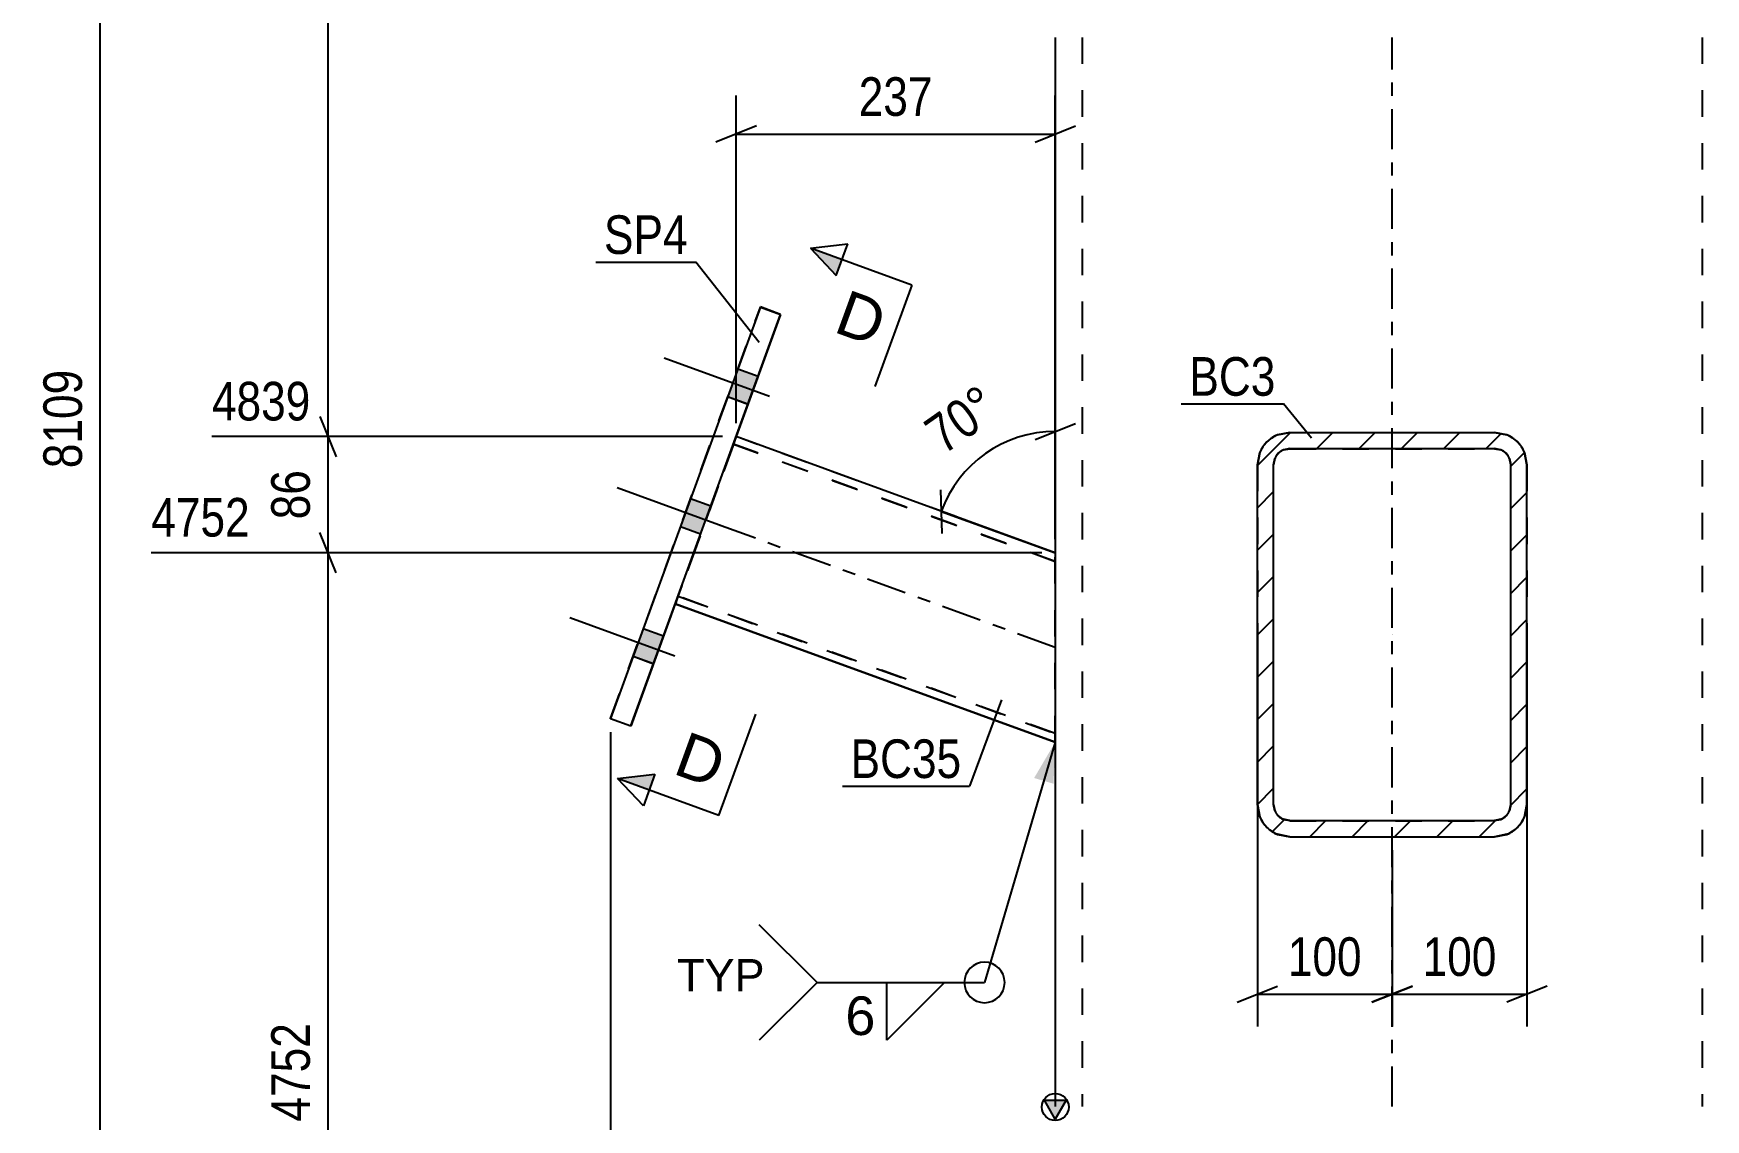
# Model space of a CAD drawing. Header units: millimetres. Extents: x 0 to 594, y 0 to 420.
# Drawn here: x 232.4 to 356.5, y 228.2 to 308.8 of the extents above; entities that cross this region are included whole.
import ezdxf

# ---------------------------------------------------------------- set-up
doc = ezdxf.new("R2010")
doc.units = ezdxf.units.MM
doc.linetypes.add('DXK_LINE_DOT2', pattern=[3.9198, 1.9599, -1.9599])
doc.linetypes.add('DXK_LINE_DOT3', pattern=[5.918699999999999, 2.979, -0.9799, 0.9799, -0.9799])
doc.styles.add('Arial', font='arial.ttf', dxfattribs={"height": 0.2})
doc.styles.add('Arial Narrow', font='ARIALN.TTF', dxfattribs={"height": 0.2})

# ---------------------------------------------------------------- blocks, each defined once
blk = doc.blocks.new('Part-681868478-3779 - 3631')
at = {"color": 2, "linetype": 'Continuous'}
for p, q in [((286.3400449907521, 288.486531099726), (275.2243905372188, 257.9465213647583)), ((276.7278987341413, 257.3992891550738), (287.8435531876746, 287.9392988900415)), ((287.8435876376059, 287.9333177605347), (284.5443710679216, 278.8687946973969)), ((287.8435531876746, 287.9392988900415), (286.3400449907521, 288.486531099726)), ((287.8416349195795, 287.9340284917448), (287.8435876376059, 287.9333177605347)), ((287.8435531876746, 287.9392988900415), (287.8435876376059, 287.9333177605347)), ((280.0297052590673, 266.4648522818688), (276.7279331840725, 257.393308025567)), ((275.2243905372188, 257.9465213647583), (276.7278987341413, 257.3992891550738)), ((275.2243905372188, 257.9465213647583), (275.22442498715, 257.9405402352514)), ((275.22442498715, 257.9405402352514), (275.2263432552451, 257.945810633548)), ((276.7279331840725, 257.393308025567), (275.22442498715, 257.9405402352514)), ((276.7278987341413, 257.3992891550738), (276.7279331840725, 257.393308025567))]:
    blk.add_line(p, q, dxfattribs=at)
at = {"color": 7, "linetype": 'DXK_LINE_DOT2'}
for p, q in [((275.2263432552451, 257.945810633548), (286.3400794406834, 288.4805499702192)), ((286.3400449907521, 288.486531099726), (286.3400794406834, 288.4805499702192)), ((286.3400794406834, 288.4805499702192), (287.8416349195795, 287.9340284917448)), ((284.5443710679216, 278.8687946973969), (280.0297052590673, 266.4648522818688))]:
    blk.add_line(p, q, dxfattribs=at)
blk = doc.blocks.new('Part-681868478-3663 - 3631')
at = {"linetype": 'Continuous'}
blk.add_hatch(color=2, dxfattribs=at).paths.add_polyline_path([(308.2188634819036, 228.2313309335351), (307.4188634699827, 229.6313309096932), (309.0188634938245, 229.6313309096932)])
at = {"color": 2, "linetype": 'Continuous'}
for p, q in [((308.2188634819036, 308.4829551289355), (308.2188634819036, 229.1687115316808)), ((308.2188634819036, 228.2313309335351), (307.4188634699827, 229.6313309096932)), ((307.4188634699827, 229.6313309096932), (309.0188634938245, 229.6313309096932)), ((309.0188634938245, 229.6313309096932), (308.2188634819036, 228.2313309335351))]:
    blk.add_line(p, q, dxfattribs=at)
at = {"color": 7, "linetype": 'DXK_LINE_DOT2'}
for p, q in [((310.2188634819036, 308.4829551289355), (310.2188634819036, 229.1687115316808)), ((356.2188634819036, 308.4829551289355), (356.2188634819036, 229.1687115316808))]:
    blk.add_line(p, q, dxfattribs=at)
at = {"color": 7, "linetype": 'DXK_LINE_DOT3'}
blk.add_line((333.2188634819036, 229.1687115316808), (333.2188634819036, 308.4829551289355), dxfattribs=at)
at = {"color": 2, "linetype": 'Continuous'}
blk.add_circle((308.2188634819036, 229.1313309096932), 1, dxfattribs=at)
blk = doc.blocks.new('Bolt-681868478-3780 - 3631')
at = {"linetype": 'Continuous'}
for points in [[(285.4152165692642, 281.2663771417054), (286.1676608819313, 283.3337009083988), (284.6641526848968, 283.8809331181239), (283.9117083722297, 281.8136093514306)], [(285.4152274342429, 281.2644907854764), (286.16767174691, 283.3318145521697), (284.6641635498755, 283.8790467618949), (283.9117192372083, 281.8117229952015)], [(285.4152382992208, 281.2626044292473), (286.167682611888, 283.3299281959406), (284.6641744148534, 283.8771604056658), (283.9117301021863, 281.8098366389725)], [(281.9095101646883, 271.6345279176003), (282.6619544773554, 273.7018516842936), (281.1584462803209, 274.2490838940189), (280.4060019676538, 272.1817601273256)], [(281.9095318946449, 271.6307552051421), (282.6619762073121, 273.6980789718355), (281.1584680102775, 274.2453111815607), (280.4060236976104, 272.1779874148674)], [(278.4038037601124, 262.0026786934952), (279.1562480727795, 264.0700024601886), (277.652739875745, 264.6172346699137), (276.9002955630779, 262.5499109032204)], [(278.4038146250911, 262.0007923372661), (279.1562589377582, 264.0681161039595), (277.6527507407237, 264.6153483136846), (276.9003064280565, 262.5480245469913)], [(278.403825490069, 261.9989059810371), (279.1562698027362, 264.0662297477304), (277.6527616057016, 264.6134619574556), (276.9003172930345, 262.5461381907622)]]:
    blk.add_hatch(color=1, dxfattribs=at).paths.add_polyline_path(points)
at = {"color": 1, "linetype": 'Continuous'}
for p, q in [((287.0130391370388, 281.8554128541577), (279.2135903654972, 284.6941799419012)), ((287.0130500020175, 281.8535264979287), (279.2136012304758, 284.6922935856721)), ((287.0130608669954, 281.8516401416996), (279.2136120954538, 284.6904072294431)), ((286.1676608819313, 283.3337009083988), (284.6641526848968, 283.8809331181239)), ((286.16767174691, 283.3318145521697), (284.6641635498755, 283.8790467618949)), ((286.167682611888, 283.3299281959406), (284.6641744148534, 283.8771604056658)), ((285.4152165692642, 281.2663771417054), (283.9117083722297, 281.8136093514306)), ((285.4152274342429, 281.2644907854764), (283.9117192372083, 281.8117229952015)), ((285.4152382992208, 281.2626044292473), (283.9117301021863, 281.8098366389725)), ((283.5073327324629, 272.2235636300526), (275.7078839609213, 275.0623307177962)), ((283.5073544624195, 272.2197909175944), (275.7079056908779, 275.058558005338)), ((282.6619544773554, 273.7018516842936), (281.1584462803209, 274.2490838940189)), ((282.6619762073121, 273.6980789718355), (281.1584680102775, 274.2453111815607)), ((281.9095101646883, 271.6345279176003), (280.4060019676538, 272.1817601273256)), ((281.9095318946449, 271.6307552051421), (280.4060236976104, 272.1779874148674)), ((280.001626327887, 262.5917144059475), (272.2021775563454, 265.430481493691)), ((280.0016371928657, 262.5898280497184), (272.202188421324, 265.4285951374619)), ((280.0016480578436, 262.5879416934894), (272.202199286302, 265.4267087812328)), ((279.1562480727795, 264.0700024601886), (277.652739875745, 264.6172346699137)), ((279.1562589377582, 264.0681161039595), (277.6527507407237, 264.6153483136846)), ((279.1562698027362, 264.0662297477304), (277.6527616057016, 264.6134619574556)), ((278.4038037601124, 262.0026786934952), (276.9002955630779, 262.5499109032204)), ((278.4038146250911, 262.0007923372661), (276.9003064280565, 262.5480245469913)), ((278.403825490069, 261.9989059810371), (276.9003172930345, 262.5461381907622))]:
    blk.add_line(p, q, dxfattribs=at)
blk = doc.blocks.new('Part-681868478-3746 - 3631')
at = {"color": 7, "linetype": 'DXK_LINE_DOT2'}
for p, q in [((325.6178636342707, 279.172067466875), (324.6994233965945, 278.989378347996)), ((325.6178636342707, 279.172067466875), (340.8178636342707, 279.172067466875)), ((325.6178636342707, 279.1687120380584), (325.6178636342707, 279.172067466875)), ((340.8178636342707, 279.172067466875), (340.8178636342707, 279.1687120380584)), ((341.736303871947, 278.989378347996), (340.8178636342707, 279.172067466875)), ((325.1586435154326, 277.880722927757), (325.6178636342707, 277.9720674871967)), ((325.6178636342707, 277.9687120178032), (325.6178636342707, 277.9720674871967)), ((325.6178636342707, 277.9720674871967), (340.8178636342707, 277.9720674871967)), ((340.8178636342707, 277.9687120178032), (340.8178636342707, 277.9720674871967)), ((340.8178636342707, 277.9720674871967), (341.2770837531088, 277.880722927757)), ((323.4005527562438, 277.6905077296412), (323.2178636342707, 276.772067507518)), ((323.2178636342707, 276.772067507518), (323.2178636342707, 251.5687115721908)), ((324.4178636342707, 276.772067507518), (324.5092081952569, 277.23128761858)), ((324.4178636342707, 276.7687119975476), (324.4178636342707, 276.772067507518)), ((324.4178636342707, 251.5720679342726), (324.4178636342707, 276.772067507518)), ((324.5092081952569, 277.2279321241376), (324.5092081952569, 277.23128761858)), ((341.9265190732845, 277.2279321241376), (341.9265190732845, 277.23128761858)), ((341.9265190732845, 277.23128761858), (342.0178636342707, 276.772067507518)), ((342.0178636342707, 276.7687119975476), (342.0178636342707, 276.772067507518)), ((342.0178636342707, 251.5720679342726), (342.0178636342707, 276.772067507518)), ((343.2178636342707, 276.772067507518), (343.0351745122976, 277.6905077296412)), ((343.2178636342707, 276.772067507518), (343.2178636342707, 251.5687115721908)), ((323.2178636342707, 251.5720679342726), (323.4005527562438, 250.6536277121502)), ((323.4005527562438, 250.650271319012), (323.4005527562438, 250.6536277121502)), ((324.4178636342707, 251.5687115721908), (324.4178636342707, 251.5720679342726)), ((324.5092081952569, 251.1128478232114), (324.4178636342707, 251.5720679342726)), ((342.0178636342707, 251.5720679342726), (341.9265190732845, 251.1128478232114)), ((342.0178636342707, 251.5687115721908), (342.0178636342707, 251.5720679342726)), ((343.0351745122976, 250.6536277121502), (343.2178636342707, 251.5720679342726)), ((343.0351745122976, 250.650271319012), (343.0351745122976, 250.6536277121502)), ((325.6178636342707, 250.3720679545944), (325.1586435154326, 250.463412514034)), ((325.6178636342707, 250.368711551936), (325.6178636342707, 250.3720679545944)), ((325.6178636342707, 250.3720679545944), (340.8178636342707, 250.3720679545944)), ((341.2770837531088, 250.463412514034), (340.8178636342707, 250.3720679545944)), ((340.8178636342707, 250.368711551936), (340.8178636342707, 250.3720679545944)), ((324.6994233965945, 249.3547570937951), (325.6178636342707, 249.1720679749161)), ((325.6178636342707, 249.1720679749161), (340.8178636342707, 249.1720679749161)), ((325.6178636342707, 249.1687115316808), (325.6178636342707, 249.1720679749161)), ((340.8178636342707, 249.1720679749161), (341.736303871947, 249.3547570937951)), ((340.8178636342707, 249.1687115316808), (340.8178636342707, 249.1720679749161))]:
    blk.add_line(p, q, dxfattribs=at)
at = {"color": 7, "linetype": 'DXK_LINE_DOT3'}
blk.add_line((333.2178636342707, 264.1668744168437), (333.2178636342707, 264.1739050876978), dxfattribs=at)
at = {"color": 7, "linetype": 'DXK_LINE_DOT2'}
for centre, radius, start, end in [((325.6178636077173, 276.772067480969), 2.399999979675661, 112.4999995148347, 157.4999995148811), ((340.8178636608241, 276.772067480969), 2.399999979675662, 22.5000004851189, 67.50000048516527), ((325.6178636209946, 276.772067494242), 1.199999989839474, 112.4999995148343, 157.4999995148144), ((340.8178636475468, 276.772067494242), 1.199999989839473, 22.50000048518556, 67.5000004851657), ((325.6178636077178, 251.5720679608223), 2.399999979676074, 202.5000004851124, 247.5000004851569), ((325.6178636209942, 251.5720679475484), 1.199999989838745, 202.5000004851463, 247.5000004851698), ((340.8178636475471, 251.5720679475484), 1.199999989838747, 292.4999995148302, 337.4999995148537), ((340.8178636608236, 251.5720679608223), 2.399999979676076, 292.4999995148431, 337.4999995148876)]:
    blk.add_arc(centre, radius, start, end, dxfattribs=at)
blk = doc.blocks.new('Part-681868478-3754 - 3631')
at = {"linetype": 'Continuous'}
h = blk.add_hatch(dxfattribs=at)
h.set_pattern_fill('', scale=0.7, style=0, pattern_type=0)
h.set_pattern_definition([(45, (323.2178633306181, 251.5843291668557), (-1.571544821187102, 1.571544821187102), [])])
h.paths.add_polyline_path([(323.2178633306152, 276.7843295936391), (323.2178633306152, 251.5843291669023), (323.4005524525882, 250.6658889136729), (323.9208070557672, 249.8872728633168), (324.6994230929389, 249.3670182513274), (325.6178633306151, 249.1843291262606), (340.8178633306151, 249.1843291262606), (341.7363035682914, 249.3670182513274), (342.5149196054631, 249.8872728633168), (343.035174208642, 250.6658889136729), (343.2178633306152, 251.5843291669023), (343.2178633306152, 276.7843295936391), (343.035174208642, 277.702769846868), (342.5149196054631, 278.4813858972245), (341.7363035682914, 279.0016405092139), (340.8178633306151, 279.1843296342807), (325.6178633306151, 279.1843296342807), (324.6994230929389, 279.0016405092139), (323.9208070557672, 278.4813858972245), (323.4005524525882, 277.702769846868)])
h.paths.add_polyline_path([(324.7693351931911, 277.6328577454319), (325.158643211777, 277.8929850514263), (325.6178633306151, 277.9843296139597), (340.8178633306151, 277.9843296139597), (341.2770834494533, 277.8929850514263), (341.6663914680391, 277.6328577454319), (341.926518769629, 277.2435497202533), (342.0178633306152, 276.7843295936391), (342.0178633306152, 251.5843291669023), (341.926518769629, 251.1251090402872), (341.6663914680391, 250.7358010151094), (341.2770834494533, 250.4756737091147), (340.8178633306151, 250.3843291465813), (325.6178633306151, 250.3843291465813), (325.158643211777, 250.4756737091147), (324.7693351931911, 250.7358010151094), (324.5092078916013, 251.1251090402872), (324.4178633306151, 251.5843291669023), (324.4178633306151, 276.7843295936391), (324.5092078916013, 277.2435497202533)])
at = {"color": 2, "linetype": 'Continuous'}
for p, q in [((325.6178633306151, 279.1843296342807), (324.6994230929389, 279.0016405092139)), ((325.6178633306151, 279.1843296342807), (340.8178633306151, 279.1843296342807)), ((341.7363035682914, 279.0016405092139), (340.8178633306151, 279.1843296342807)), ((325.158643211777, 277.8929850514263), (325.6178633306151, 277.9843296139597)), ((325.6178633306151, 277.9812594246866), (325.158643211777, 277.889914865247)), ((325.6178633306151, 277.9812594246866), (325.6178633306151, 277.9843296139597)), ((325.6178633306151, 277.9843296139597), (340.8178633306151, 277.9843296139597)), ((325.6178633306151, 277.9812594246866), (340.8178633306151, 277.9812594246866)), ((340.8178633306151, 277.9812594246866), (340.8178633306151, 277.9843296139597)), ((340.8178633306151, 277.9843296139597), (341.2770834494533, 277.8929850514263)), ((341.2770834494533, 277.889914865247), (340.8178633306151, 277.9812594246866)), ((323.4005524525882, 277.702769846868), (323.2178633306152, 276.7843295936391)), ((323.2178633306152, 251.5843291669023), (323.2178633306152, 276.7843295936391)), ((324.4178633306151, 276.7843295936391), (324.5092078916013, 277.2435497202533)), ((324.4178633306151, 251.5843291669023), (324.4178633306151, 276.7843295936391)), ((341.926518769629, 277.2435497202533), (342.0178633306152, 276.7843295936391)), ((342.0178633306152, 251.5843291669023), (342.0178633306152, 276.7843295936391)), ((343.2178633306152, 276.7843295936391), (343.035174208642, 277.702769846868)), ((343.2178633306152, 251.5843291669023), (343.2178633306152, 276.7843295936391)), ((323.2178633306152, 251.5843291669023), (323.4005524525882, 250.6658889136729)), ((324.5092078916013, 251.1251090402872), (324.4178633306151, 251.5843291669023)), ((342.0178633306152, 251.5843291669023), (341.926518769629, 251.1251090402872)), ((343.035174208642, 250.6658889136729), (343.2178633306152, 251.5843291669023)), ((324.6994230929389, 249.3670182513274), (325.6178633306151, 249.1843291262606)), ((325.6178633306151, 249.1812599124086), (324.6994230929389, 249.363949031288)), ((325.6178633306151, 250.3843291465813), (325.158643211777, 250.4756737091147)), ((325.6178633306151, 250.3843291465813), (340.8178633306151, 250.3843291465813)), ((341.2770834494533, 250.4756737091147), (340.8178633306151, 250.3843291465813)), ((340.8178633306151, 249.1843291262606), (341.7363035682914, 249.3670182513274)), ((341.7363035682914, 249.363949031288), (340.8178633306151, 249.1812599124086)), ((325.6178633306151, 249.1812599124086), (325.6178633306151, 249.1843291262606)), ((325.6178633306151, 249.1843291262606), (340.8178633306151, 249.1843291262606)), ((325.6178633306151, 249.1812599124086), (340.8178633306151, 249.1812599124086)), ((340.8178633306151, 249.1812599124086), (340.8178633306151, 249.1843291262606))]:
    blk.add_line(p, q, dxfattribs=at)
at = {"color": 7, "linetype": 'DXK_LINE_DOT2'}
for p, q in [((324.6994230929389, 278.9985702854856), (325.6178633306151, 279.1812594043649)), ((325.6178633306151, 279.1812594043649), (325.6178633306151, 279.1843296342807)), ((325.6178633306151, 279.1812594043649), (340.8178633306151, 279.1812594043649)), ((340.8178633306151, 279.1812594043649), (340.8178633306151, 279.1843296342807)), ((340.8178633306151, 279.1812594043649), (341.7363035682914, 278.9985702854856)), ((323.2178633306152, 276.7812594450083), (323.4005524525882, 277.6996996671309)), ((323.2178633306152, 276.7843295936391), (323.2178633306152, 251.5812598717651)), ((324.5092078916013, 277.2404795560697), (324.4178633306151, 276.7812594450083)), ((324.4178633306151, 276.7812594450083), (324.4178633306151, 276.7843295936391)), ((324.4178633306151, 251.5812598717651), (324.4178633306151, 276.7812594450083)), ((324.5092078916013, 277.2404795560697), (324.5092078916013, 277.2435497202533)), ((341.926518769629, 277.2404795560697), (341.926518769629, 277.2435497202533)), ((342.0178633306152, 276.7812594450083), (341.926518769629, 277.2404795560697)), ((342.0178633306152, 276.7812594450083), (342.0178633306152, 276.7843295936391)), ((342.0178633306152, 251.5812598717651), (342.0178633306152, 276.7812594450083)), ((343.035174208642, 277.6996996671309), (343.2178633306152, 276.7812594450083)), ((343.2178633306152, 276.7843295936391), (343.2178633306152, 251.5812598717651)), ((323.4005524525882, 250.6628196496423), (323.2178633306152, 251.5812598717651)), ((323.4005524525882, 250.6628196496423), (323.4005524525882, 250.6658889136729)), ((324.4178633306151, 251.5812598717651), (324.4178633306151, 251.5843291669023)), ((324.4178633306151, 251.5812598717651), (324.5092078916013, 251.1220397607035)), ((341.926518769629, 251.1220397607035), (342.0178633306152, 251.5812598717651)), ((342.0178633306152, 251.5812598717651), (342.0178633306152, 251.5843291669023)), ((343.2178633306152, 251.5812598717651), (343.035174208642, 250.6628196496423)), ((343.035174208642, 250.6628196496423), (343.035174208642, 250.6658889136729)), ((343.2178633306152, 251.5812598717651), (343.2178633306152, 251.5843291669023)), ((325.158643211777, 250.4726044515266), (325.6178633306151, 250.3812598920869)), ((325.6178633306151, 250.3812598920869), (325.6178633306151, 250.3843291465813)), ((325.6178633306151, 250.3812598920869), (340.8178633306151, 250.3812598920869)), ((340.8178633306151, 250.3812598920869), (341.2770834494533, 250.4726044515266)), ((340.8178633306151, 250.3812598920869), (340.8178633306151, 250.3843291465813))]:
    blk.add_line(p, q, dxfattribs=at)
at = {"color": 7, "linetype": 'DXK_LINE_DOT3'}
blk.add_line((333.2178633306152, 264.1794193104753), (333.2178633306152, 264.1843293798994), dxfattribs=at)
at = {"color": 2, "linetype": 'Continuous'}
for centre, radius, start, end in [((325.617863357164, 276.7843296201911), 2.400000020318542, 112.5000004851073, 157.5000004851471), ((340.8178633040663, 276.7843296201911), 2.400000020318541, 22.49999951485285, 67.49999951489269), ((325.6178633438894, 276.7843296069144), 1.200000010159653, 112.5000004850914, 157.5000004851283), ((325.6178633173397, 276.7812594317315), 1.199999989840121, 112.4999995148558, 157.4999995148228), ((340.8178633173409, 276.7843296069144), 1.200000010159656, 22.4999995148717, 67.49999951490862), ((340.8178633438906, 276.7812594317315), 1.199999989840122, 22.50000048517715, 67.50000048514418), ((325.6178633571639, 251.5843291403503), 2.40000002031855, 202.4999995148652, 247.4999995148977), ((325.6178633040614, 251.5812598983149), 2.399999979675496, 202.5000004851297, 247.5000004851721), ((325.6178633438894, 251.5843291536269), 1.200000010159903, 202.4999995149013, 247.4999995149138), ((340.8178633173409, 251.5843291536269), 1.200000010159904, 292.5000004850862, 337.5000004850987), ((340.8178633040665, 251.5843291403503), 2.40000002031855, 292.5000004851024, 337.5000004851348), ((340.8178633571689, 251.5812598983149), 2.399999979675497, 292.4999995148279, 337.4999995148703)]:
    blk.add_arc(centre, radius, start, end, dxfattribs=at)
at = {"color": 7, "linetype": 'DXK_LINE_DOT2'}
for centre, radius, start, end in [((325.6178633040615, 276.7812594184588), 2.399999979675422, 112.4999995148324, 157.4999995148835), ((340.8178633571687, 276.7812594184588), 2.399999979675421, 22.50000048511649, 67.5000004851676), ((325.6178633173396, 251.5812598850421), 1.199999989840186, 202.5000004851998, 247.5000004851517), ((340.8178633438907, 251.5812598850421), 1.199999989840187, 292.4999995148483, 337.4999995148003)]:
    blk.add_arc(centre, radius, start, end, dxfattribs=at)
blk = doc.blocks.new('Part-681868478-3769 - 3631')
at = {"color": 7, "linetype": 'DXK_LINE_DOT2'}
for p, q in [((284.2897214801194, 278.1709718289034), (280.2492982838704, 267.0700121503681)), ((284.2897074200451, 278.173366746857), (280.2817648842397, 267.1616350871225)), ((284.2777524862058, 278.1403928910136), (280.2937212965085, 267.1943571150427)), ((284.2777650678506, 278.1382498009826), (280.3603096095668, 267.3751050294724)), ((284.3222370841196, 278.2625769297942), (284.2777524862058, 278.1403928910136)), ((284.2777650678506, 278.1382498009826), (284.3222492452701, 278.2605054644465)), ((284.2897074200451, 278.173366746857), (284.4228588828713, 278.5391487557781)), ((284.4228723810161, 278.5368495539906), (284.2897214801194, 278.1709718289034)), ((284.3378581717557, 278.3054525905931), (284.3222370841196, 278.2625769297942)), ((284.3222492452701, 278.2605054644465), (284.3378698368998, 278.3034656123191)), ((284.3378581717557, 278.3054525905931), (308.2188634820128, 269.6134778271496)), ((284.3378698368998, 278.3034656123191), (284.3378581717557, 278.3054525905931)), ((308.2188634818723, 269.6114950946919), (284.3378698368998, 278.3034656123191)), ((284.4228588828713, 278.5391487557781), (284.511828078699, 278.7835168333405)), ((284.4228723810161, 278.5368495539906), (284.4236095574304, 278.5388755325935)), ((284.4236095574304, 278.5388755325935), (284.5118407358559, 278.7813608809187)), ((284.511828078699, 278.7835168333405), (284.5430702539704, 278.8692681549373)), ((284.5118407358559, 278.7813608809187), (284.5125315548845, 278.7832607889583)), ((284.5125315548845, 278.7832607889583), (284.5430819191146, 278.8672811766633)), ((284.5430819191146, 278.8672811766633), (284.5430702539704, 278.8692681549373)), ((308.2188634818701, 270.2500017458061), (284.5430819191146, 278.8672811766633)), ((308.2188634819182, 256.2028554212907), (308.2188634820106, 270.2519844782641)), ((280.0596456285033, 266.5512460351068), (280.148613983343, 266.7957573620346)), ((280.1486274814878, 266.793458160247), (280.0596582856602, 266.5490900826845)), ((280.148613983343, 266.7957573620346), (280.2817648842397, 267.1616350871225)), ((280.2492982838704, 267.0700121503681), (280.1486274814878, 266.793458160247)), ((280.249237119089, 267.0721014515785), (280.2336165274593, 267.0291413037064)), ((308.2188634820564, 256.8433448048627), (280.2336165274593, 267.0291413037064)), ((280.2336165274593, 267.0291413037064), (280.2336281926042, 267.0271543254321)), ((280.2336281926042, 267.0271543254321), (280.2492492802395, 267.0700299862305)), ((280.2336281926042, 267.0271543254321), (308.218863481916, 256.841362072405)), ((280.2937212965085, 267.1943571150427), (280.249237119089, 267.0721014515785)), ((280.2492492802395, 267.0700299862305), (280.2937338781534, 267.1922140250118)), ((280.2937338781534, 267.1922140250118), (280.3603096095668, 267.3751050294724)), ((280.0284044452446, 266.4653257393625), (280.0596456285033, 266.5512460351068)), ((280.0284161103887, 266.4633387610882), (280.0284044452446, 266.4653257393625)), ((280.0596582856602, 266.5490900826845), (280.0284161103887, 266.4633387610882))]:
    blk.add_line(p, q, dxfattribs=at)
at = {"color": 2, "linetype": 'Continuous'}
for p, q in [((308.2188634820106, 270.2519844782641), (284.5430702539704, 278.8692681549373)), ((280.0284044452446, 266.4653257393625), (308.2188634820586, 256.2048381537484)), ((308.2188634819182, 256.2028554212907), (280.0284161103887, 266.4633387610882))]:
    blk.add_line(p, q, dxfattribs=at)
at = {"color": 7, "linetype": 'DXK_LINE_DOT3'}
blk.add_line((308.2188634819647, 263.2274199494817), (282.2857431822287, 272.6663034577699), dxfattribs=at)
blk = doc.blocks.new('StraightDimension-681868478-3871 - 3631')
at = {"color": 7, "linetype": 'Continuous'}
for p, q in [((323.2178636168121, 263.1633413494566), (323.2178636168121, 235.1049256750418)), ((333.2178633306152, 248.1900023525), (333.2178633306152, 235.1049256750418)), ((321.7178635572074, 236.9049256512), (324.7178636764167, 238.1049256988837)), ((323.2178636168121, 237.5049256750418), (333.2178633306152, 237.5049256750418)), ((334.7178633902198, 238.1049256988837), (331.7178632710105, 236.9049256512))]:
    blk.add_line(p, q, dxfattribs=at)
at = {"color": 0}
blk.add_wipeout([(331.5600509737136, 238.2549256750418), (331.5600509737136, 242.4549256750418), (324.87567597371356, 242.4549256750418), (324.87567597371356, 238.2549256750418)], dxfattribs=at)
at = {"color": 3, "style": 'Arial Narrow'}
blk.add_text('100', height=2.86328125, dxfattribs=at).set_placement((325.4756759737136, 238.8549256750418))
blk = doc.blocks.new('StraightDimension-681868478-8302 - 3631')
at = {"color": 7, "linetype": 'Continuous'}
for p, q in [((284.5430669491438, 279.8694896616061), (284.5430669491438, 304.1677676149714)), ((308.2188634821492, 271.2522047818536), (308.2188634821492, 304.1677676149714)), ((286.0430670087485, 301.9177676388133), (283.0430668895392, 300.7177675911296)), ((306.7188634225445, 300.7177675911296), (309.7188635417538, 301.9177676388133)), ((284.5430669491438, 301.3177676149714), (308.2188634821492, 301.3177676149714))]:
    blk.add_line(p, q, dxfattribs=at)
at = {"color": 0}
blk.add_wipeout([(299.7231527156465, 302.0677676149714), (299.7231527156465, 306.2677676149713), (293.0387777156465, 306.2677676149713), (293.0387777156465, 302.0677676149714)], dxfattribs=at)
at = {"color": 3, "style": 'Arial Narrow'}
blk.add_text('237', height=2.86328125, dxfattribs=at).set_placement((293.6387777156465, 302.6677676149714))
blk = doc.blocks.new('StraightDimension-681868478-3855 - 3631')
at = {"color": 7, "linetype": 'Continuous'}
for p, q in [((343.2178636168121, 263.1633413494566), (343.2178636168121, 235.1049253365595)), ((333.2178633306152, 248.1900023525), (333.2178633306152, 235.1049253365595)), ((331.7178632710105, 236.9049253127176), (334.7178633902198, 238.1049253604013)), ((333.2178633306152, 237.5049253365595), (343.2178636168121, 237.5049253365595)), ((344.7178636764167, 238.1049253604013), (341.7178635572074, 236.9049253127176))]:
    blk.add_line(p, q, dxfattribs=at)
at = {"color": 0}
blk.add_wipeout([(341.5600509737136, 238.25492533655944), (341.5600509737136, 242.45492533655948), (334.8756759737136, 242.45492533655948), (334.8756759737136, 238.25492533655944)], dxfattribs=at)
at = {"color": 3, "style": 'Arial Narrow'}
blk.add_text('100', height=2.86328125, dxfattribs=at).set_placement((335.4756759737136, 238.8549253365595))
blk = doc.blocks.new('StraightDimension-681868478-8270 - 3631')
at = {"color": 7, "linetype": 'Continuous'}
for p, q in [((275.2244249863322, 256.9405402349444), (275.2244249863322, 175.8367102731825)), ((391.2134227311055, 256.9429453979044), (391.2134227311055, 175.8367102731825)), ((276.7244250459368, 178.8367102970244), (273.7244249267275, 177.6367102493406)), ((389.7134226715008, 177.6367102493406), (392.7134227907101, 178.8367102970244)), ((275.2244249863322, 178.2367102731825), (391.2134227311055, 178.2367102731825))]:
    blk.add_line(p, q, dxfattribs=at)
at = {"color": 0}
blk.add_wipeout([(337.4751738587189, 178.98671027318252), (337.4751738587189, 183.18671027318254), (328.96267385871886, 183.18671027318254), (328.96267385871886, 178.98671027318252)], dxfattribs=at)
at = {"color": 3, "style": 'Arial Narrow'}
blk.add_text('1160', height=2.86328125, dxfattribs=at).set_placement((329.5626738587188, 179.5867102731825))
blk = doc.blocks.new('AngleDimension-681868478-8522 - 3631')
at = {"color": 7, "linetype": 'Continuous'}
for p, q in [((306.7188634189616, 278.6522047580119), (309.7188635381709, 279.8522048056956)), ((308.218863481751, 271.2522047818537), (308.2188634785662, 279.2522047818537)), ((308.2188634785662, 279.2522047818537), (308.2188634821492, 270.2522047818537)), ((299.6968772418016, 274.9197256608542), (299.8080853548345, 271.6905409982354)), ((299.7524812983181, 273.3051333295448), (308.2188634821492, 270.2522047818537))]:
    blk.add_line(p, q, dxfattribs=at)
blk.add_arc((308.2188634821492, 270.2522047818537), 8.999999999999986, 90.00000002280973, 160.1709888119923, dxfattribs=at)
at = {"color": 0}
blk.add_wipeout([(305.0663944282145, 280.3584848188111), (302.6520959811056, 283.7952220808502), (297.3670576385475, 280.08249722280317), (299.78135608565634, 276.6457599607641)], dxfattribs=at)
at = {"color": 3, "style": 'Arial Narrow'}
blk.add_text('70°', height=2.86328125, rotation=35.08793537381162, dxfattribs=at).set_placement((299.9274187735035, 277.4816222049281))
blk = doc.blocks.new('StraightDimension-681868478-17432 - 3631')
at = {"color": 7, "linetype": 'Continuous'}
blk.add_line((237.3585299175984, 193.1604301313085), (237.3585299175984, 367.2094989497547), dxfattribs=at)
at = {"color": 0}
blk.add_wipeout([(236.60850085335912, 284.4412167444014), (232.40850085338744, 284.4412013169399), (232.4085321215459, 275.9287013169974), (236.60853212151756, 275.92871674445877)], dxfattribs=at)
at = {"color": 3, "style": 'Arial Narrow'}
blk.add_text('8109', height=2.86328125, rotation=90.0002104591497, dxfattribs=at).set_placement((236.0085299175985, 276.5287145405316))
blk = doc.blocks.new('StraightDimension-681868478-17564 - 3631')
at = {"color": 7, "linetype": 'Continuous'}
for p, q in [((254.8651220446934, 363.2074460416277), (253.6651219970097, 366.207446160837)), ((307.2188634820924, 364.7074461012323), (241.1526220208515, 364.7074461012323)), ((254.2651220208515, 278.8694896616061), (254.2651220208515, 364.7074461012323)), ((253.6651219970097, 280.3694897212107), (254.8651220446934, 277.3694896020014)), ((283.5430669491438, 278.8694896616061), (245.6526220208515, 278.8694896616061))]:
    blk.add_line(p, q, dxfattribs=at)
at = {"color": 0}
blk.add_wipeout([(253.5150929566122, 326.0447200852889), (249.31509295664054, 326.04470465782737), (249.31512422479898, 317.5322046578849), (253.51512422477063, 317.53222008534624)], dxfattribs=at)
at = {"color": 3, "style": 'Arial Narrow'}
blk.add_text('3245', height=2.86328125, rotation=90.0002104591497, dxfattribs=at).set_placement((252.9151220208516, 318.1322178814192))
at = {"color": 0, "linetype": 'Continuous'}
blk.add_wipeout([(249.06512202085162, 365.3074461012325), (249.06512202085162, 369.50744610123246), (240.55262202085163, 369.50744610123246), (240.55262202085163, 365.3074461012325)], dxfattribs=at)
at = {"color": 3, "linetype": 'Continuous', "style": 'Arial Narrow'}
blk.add_text('8084', height=2.86328125, dxfattribs=at).set_placement((241.1526220208515, 365.9074461012324))
blk = doc.blocks.new('StraightDimension-681868478-17565 - 3631')
at = {"color": 7, "linetype": 'Continuous'}
for p, q in [((253.6651219970097, 280.3694897212107), (254.8651220446934, 277.3694896020014)), ((283.5430669491438, 278.8694896616061), (245.6526220208515, 278.8694896616061)), ((254.2651220208515, 270.2522047818536), (254.2651220208515, 278.8694896616061)), ((254.8651220446934, 268.752204722249), (253.6651219970097, 271.7522048414583)), ((307.2188634821492, 270.2522047818536), (241.1526220208515, 270.2522047818536))]:
    blk.add_line(p, q, dxfattribs=at)
at = {"color": 0, "linetype": 'Continuous'}
blk.add_wipeout([(253.56512202085162, 279.46948966160613), (253.56512202085162, 283.6694896616061), (245.05262202085163, 283.6694896616061), (245.05262202085163, 279.46948966160613)], dxfattribs=at)
at = {"color": 0}
blk.add_wipeout([(253.51510638676822, 276.9889744256242), (249.31510638679657, 276.98895899816273), (249.31512422479884, 272.1327089981955), (253.51512422477052, 272.13272442565693)], dxfattribs=at)
at = {"color": 3, "linetype": 'Continuous', "style": 'Arial Narrow'}
blk.add_text('4839', height=2.86328125, dxfattribs=at).set_placement((245.6526220208515, 280.069489661606))
at = {"color": 3, "style": 'Arial Narrow'}
blk.add_text('86', height=2.86328125, rotation=90.0002104591497, dxfattribs=at).set_placement((252.9151220208516, 272.7327222217298))
blk = doc.blocks.new('StraightDimension-681868478-17566 - 3631')
at = {"color": 7, "linetype": 'Continuous'}
for p, q in [((254.8651220446934, 268.752204722249), (253.6651219970097, 271.7522048414583)), ((307.2188634821492, 270.2522047818536), (241.1526220208515, 270.2522047818536)), ((254.2651220208515, 193.1677915214708), (254.2651220208515, 270.2522047818536)), ((253.6651219970097, 194.6677915810754), (254.8651220446934, 191.6677914618661)), ((292.2188634819036, 193.1677915214708), (251.1369970208515, 193.1677915214708))]:
    blk.add_line(p, q, dxfattribs=at)
at = {"color": 0}
blk.add_wipeout([(253.5150929566122, 235.96625035553194), (249.3150929566405, 235.96623492807052), (249.31512422479898, 227.45373492812794), (253.51512422477063, 227.45375035558934)], dxfattribs=at)
at = {"color": 3, "style": 'Arial Narrow'}
blk.add_text('4752', height=2.86328125, rotation=90.0002104591497, dxfattribs=at).set_placement((252.9151220208516, 228.0537481516622))
at = {"color": 0, "linetype": 'Continuous'}
for points in [[(249.06512202085162, 270.85220478185363), (249.06512202085162, 275.0522047818536), (240.55262202085163, 275.0522047818536), (240.55262202085163, 270.85220478185363)], [(253.56512202085162, 193.7677915214708), (253.56512202085162, 197.9677915214708), (250.53699702085163, 197.9677915214708), (250.53699702085163, 193.7677915214708)]]:
    blk.add_wipeout(points, dxfattribs=at)
at = {"color": 3, "linetype": 'Continuous', "style": 'Arial Narrow'}
for s, p in [('4752', (241.1526220208515, 271.4522047818536)), ('0', (251.1369970208515, 194.3677915214708))]:
    blk.add_text(s, height=2.86328125, dxfattribs=at).set_placement(p)
blk = doc.blocks.new('WeldMark-681868478-14749 - 3631')
at = {"linetype": 'Continuous'}
blk.add_hatch(color=30, dxfattribs=at).paths.add_polyline_path([(306.6524599287892, 253.5388101739861), (308.2188634821633, 256.2050584572443), (308.0914477742488, 253.115355358664)])
at = {"color": 30, "linetype": 'Continuous'}
for p in [(308.2188634821633, 256.2050584572443), (290.5470746719557, 238.3707289880376)]:
    blk.add_line(p, (302.9707074844557, 238.3707289880376), dxfattribs=at)
at = {"color": 3, "linetype": 'Continuous'}
for p, q in [((290.5470746719557, 238.3707289880376), (286.2613646719556, 242.6564389880376)), ((290.5470746719557, 238.3707289880376), (286.2613646719556, 234.0850189880376)), ((295.7278494844556, 238.3707289880376), (300.0135594844556, 238.3707289880376)), ((300.0135594844556, 238.3707289880376), (295.7278494844556, 234.0850189880376)), ((295.7278494844556, 234.0850189880376), (295.7278494844556, 238.3707289880376))]:
    blk.add_line(p, q, dxfattribs=at)
for start, end in [(90, 270), (270, 90)]:
    blk.add_arc((302.9707074844557, 238.3707289880376), 1.499998500000004, start, end, dxfattribs=at)
at = {"color": 0}
blk.add_wipeout([(295.07070748445557, 234.27072898803763), (295.07070748445557, 237.67072898803764), (292.44707467195565, 237.67072898803764), (292.44707467195565, 234.27072898803763)], dxfattribs=at)
at = {"color": 3, "style": 'Arial'}
blk.add_text('6', height=2.865234375, dxfattribs=at).set_placement((292.6470746719556, 234.4707289880376))
at = {"color": 0, "linetype": 'Continuous'}
blk.add_wipeout([(286.6470746719555, 237.72072898803754), (286.6470746719555, 240.22072898803756), (280.1675824844555, 240.22072898803756), (280.1675824844555, 237.72072898803754)], dxfattribs=at)
blk.add_wipeout([(286.6470746719555, 237.72072898803754), (286.6470746719555, 240.22072898803756), (280.1675824844555, 240.22072898803756), (280.1675824844555, 237.72072898803754)], dxfattribs=at)
at = {"color": 3, "linetype": 'Continuous', "style": 'Arial'}
blk.add_text('TYP', height=2.3876953125, dxfattribs=at).set_placement((280.1675824844556, 237.7207289880376))
blk = doc.blocks.new('Mark-681868478-3750 - 3631')
at = {"color": 0}
blk.add_wipeout([(324.56537325575624, 281.9037729244029), (324.56537325575624, 284.9037729244029), (318.17279513075624, 284.9037729244029), (318.17279513075624, 281.9037729244029)], dxfattribs=at)
blk.add_wipeout([(324.56537325575624, 281.9037729244029), (324.56537325575624, 284.9037729244029), (318.17279513075624, 284.9037729244029), (318.17279513075624, 281.9037729244029)], dxfattribs=at)
at = {"color": 30, "linetype": 'Continuous'}
for p in [(317.5727951307563, 281.303772924403), (327.2299621312156, 278.7554715600048)]:
    blk.add_line(p, (325.1653732557563, 281.3037729244029), dxfattribs=at)
at = {"color": 3, "style": 'Arial Narrow'}
blk.add_text('BC3', height=2.86328125, dxfattribs=at).set_placement((318.1727951307563, 281.9037729244029))
blk = doc.blocks.new('SectionMark-681868478-9474 - 3631')
at = {"linetype": 'Continuous'}
for points in [[(292.3991763127898, 291.9966405113432), (291.972089526254, 290.8218652661296), (290.0496258223627, 292.8508140844148)], [(278.5187027080881, 253.8187116481976), (278.0916159215523, 252.6439364029841), (275.7420654311252, 253.4981099760557)]]:
    blk.add_hatch(color=6, dxfattribs=at).paths.add_polyline_path(points)
at = {"color": 6, "linetype": 'Continuous'}
for p, q in [((290.0496258223627, 292.8508140844148), (292.8262630993256, 293.1714157565567)), ((290.0496258223627, 292.8508140844148), (291.972089526254, 290.8218652661296)), ((291.972089526254, 290.8218652661296), (292.8262630993256, 293.1714157565567)), ((275.7420654311252, 253.4981099760557), (278.5187027080881, 253.8187116481976)), ((277.6645291350165, 251.4691611577705), (275.7420654311252, 253.4981099760557)), ((278.5187027080881, 253.8187116481976), (277.6645291350165, 251.4691611577705))]:
    blk.add_line(p, q, dxfattribs=at)
at = {"color": 0, "linetype": 'Continuous'}
for points in [[(294.8344588322216, 285.52501330797537), (296.03032599955606, 288.81437520933133), (292.86303026250823, 289.96586449350286), (291.6671630951739, 286.67650259214696)], [(282.91872871510014, 252.75099812217698), (284.1145958824345, 256.0403600235329), (280.94730014538675, 257.19184930770444), (279.75143297805243, 253.9024874063486)]]:
    blk.add_wipeout(points, dxfattribs=at)
at = {"color": 6, "linetype": 'Continuous'}
for p, q in [((297.5681274481464, 290.1172937711394), (290.0496258223627, 292.8508140844148)), ((297.5681274481464, 290.1172937711394), (294.8346071348709, 282.5987921453558)), ((283.2605670569088, 250.7645896627803), (285.9940873701842, 258.2830912885639)), ((283.2605670569088, 250.7645896627803), (275.7420654311252, 253.4981099760557))]:
    blk.add_line(p, q, dxfattribs=at)
at = {"color": 3, "linetype": 'Continuous', "style": 'Arial'}
for p in [(291.6671630951739, 286.6765025921471), (279.7514329780524, 253.9024874063486)]:
    blk.add_text('D', height=3.3427734375, rotation=-19.97903831621181, dxfattribs=at).set_placement(p)
blk = doc.blocks.new('Mark-681868478-3775 - 3631')
at = {"color": 0}
blk.add_wipeout([(280.9482816545578, 292.42166457912896), (280.9482816545578, 295.42166457912896), (274.7373441545578, 295.42166457912896), (274.7373441545578, 292.42166457912896)], dxfattribs=at)
blk.add_wipeout([(280.9482816545578, 292.42166457912896), (280.9482816545578, 295.42166457912896), (274.7373441545578, 295.42166457912896), (274.7373441545578, 292.42166457912896)], dxfattribs=at)
at = {"color": 30, "linetype": 'Continuous'}
for p, q in [((274.1373441545578, 291.821664579129), (281.5482816545577, 291.8216645791291)), ((286.2545998191437, 285.8554180587607), (281.5482816545577, 291.821664579129))]:
    blk.add_line(p, q, dxfattribs=at)
at = {"color": 3, "style": 'Arial Narrow'}
blk.add_text('SP4', height=2.86328125, dxfattribs=at).set_placement((274.7373441545578, 292.421664579129))
blk = doc.blocks.new('Mark-681868478-8459 - 3631')
at = {"color": 0}
blk.add_wipeout([(301.2548796889266, 253.5419448037043), (301.2548796889266, 256.54194480370427), (293.0341765639266, 256.54194480370427), (293.0341765639266, 253.5419448037043)], dxfattribs=at)
blk.add_wipeout([(301.2548796889266, 253.5419448037043), (301.2548796889266, 256.54194480370427), (293.0341765639266, 256.54194480370427), (293.0341765639266, 253.5419448037043)], dxfattribs=at)
at = {"color": 30, "linetype": 'Continuous'}
for p in [(304.2304101545259, 259.3510030369371), (292.4341765639266, 252.9419448037043)]:
    blk.add_line(p, (301.8548796889266, 252.9419448037043), dxfattribs=at)
at = {"color": 3, "style": 'Arial Narrow'}
blk.add_text('BC35', height=2.86328125, dxfattribs=at).set_placement((293.0341765639266, 253.5419448037043))

msp = doc.modelspace()

# ---------------------------------------------------------------- block references
for name in ['Part-681868478-3663 - 3631', 'Part-681868478-3779 - 3631', 'Bolt-681868478-3780 - 3631', 'Part-681868478-3754 - 3631', 'Part-681868478-3746 - 3631', 'Part-681868478-3769 - 3631']:
    msp.add_blockref(name, (0, 0))

# ---------------------------------------------------------------- next in the draw order: block references
for name in ['StraightDimension-681868478-8302 - 3631', 'Mark-681868478-3750 - 3631', 'StraightDimension-681868478-3871 - 3631']:
    msp.add_blockref(name, (0, 0))

# ---------------------------------------------------------------- next in the draw order: block references
for name in ['AngleDimension-681868478-8522 - 3631', 'StraightDimension-681868478-3855 - 3631']:
    msp.add_blockref(name, (0, 0))

# ---------------------------------------------------------------- next in the draw order: block references
msp.add_blockref('StraightDimension-681868478-8270 - 3631', (0, 0))

# ---------------------------------------------------------------- next in the draw order: block references
msp.add_blockref('StraightDimension-681868478-17432 - 3631', (0, 0))

# ---------------------------------------------------------------- next in the draw order: block references
msp.add_blockref('StraightDimension-681868478-17564 - 3631', (0, 0))

# ---------------------------------------------------------------- next in the draw order: block references
msp.add_blockref('StraightDimension-681868478-17565 - 3631', (0, 0))

# ---------------------------------------------------------------- next in the draw order: block references
msp.add_blockref('StraightDimension-681868478-17566 - 3631', (0, 0))

# ---------------------------------------------------------------- next in the draw order: block references
msp.add_blockref('WeldMark-681868478-14749 - 3631', (0, 0))

# ---------------------------------------------------------------- next in the draw order: block references
msp.add_blockref('SectionMark-681868478-9474 - 3631', (0, 0))

# ---------------------------------------------------------------- next in the draw order: block references
for name in ['Mark-681868478-3775 - 3631', 'Mark-681868478-8459 - 3631']:
    msp.add_blockref(name, (0, 0))

doc.saveas('drawing.dxf')
